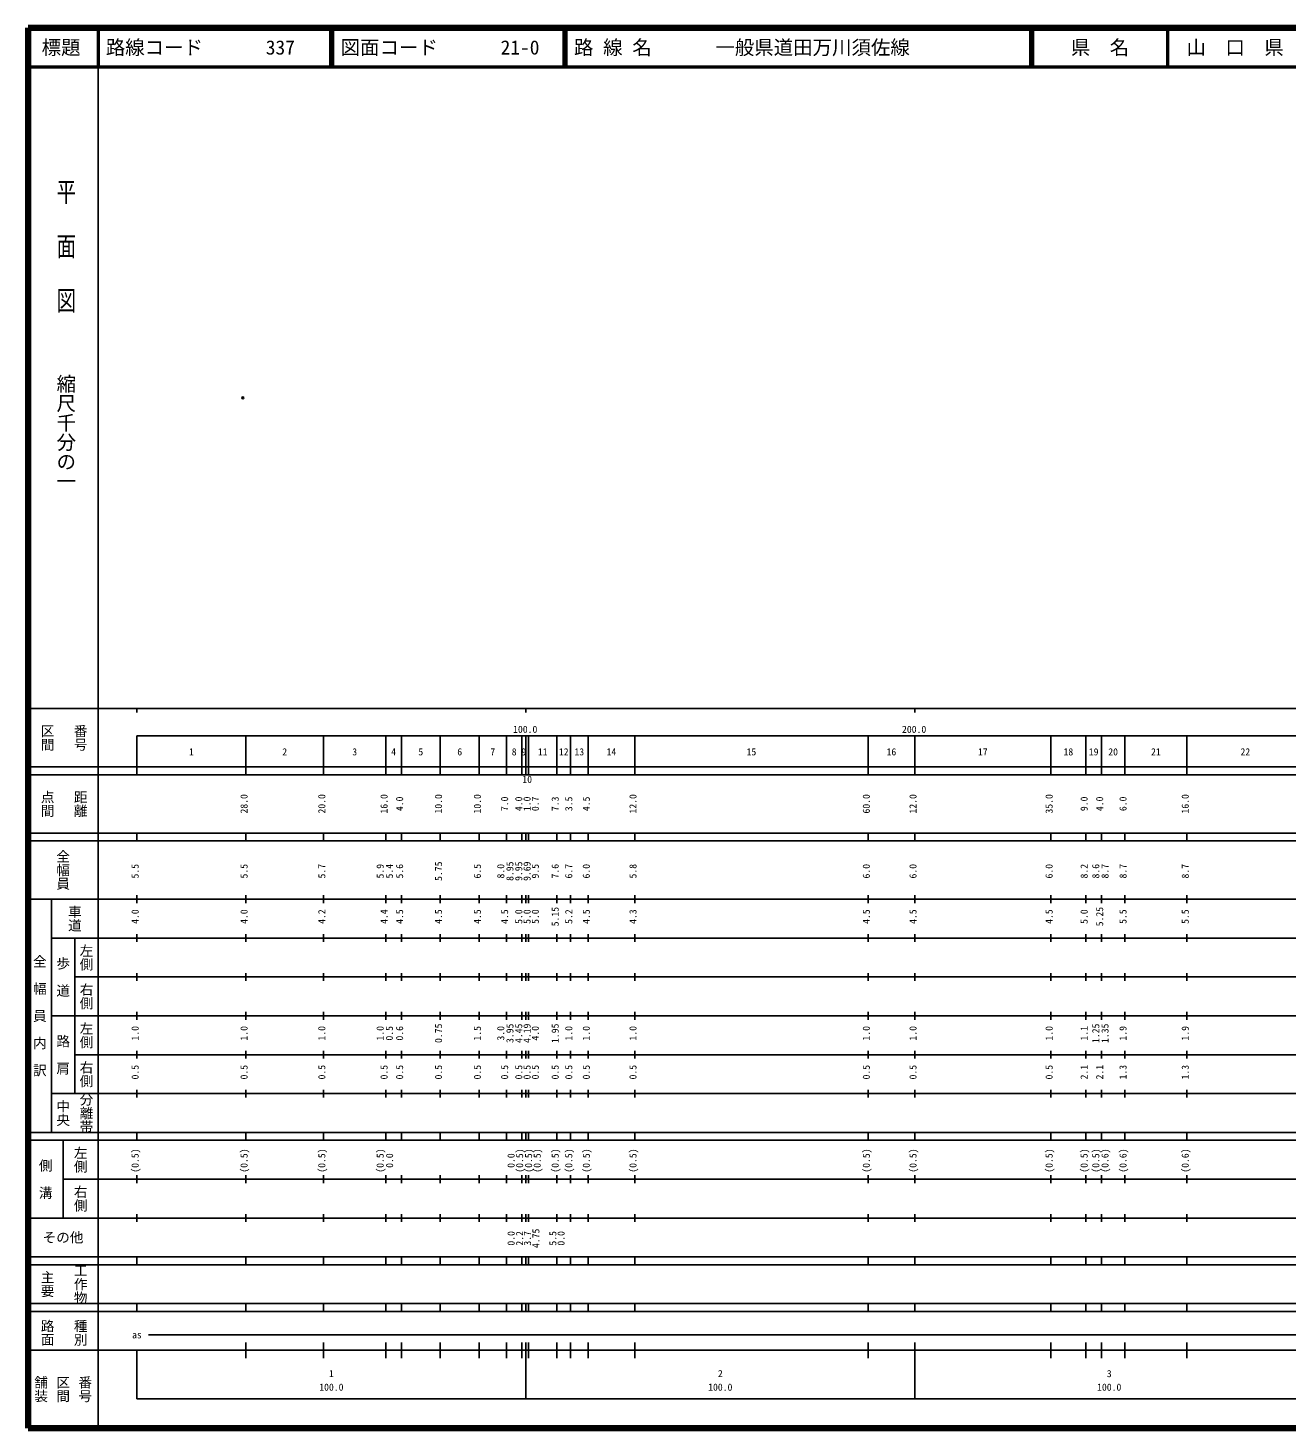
# Model space of a CAD drawing. Units: millimetres on the paper. Extents: x 40 to 680, y 20 to 380.
# Drawn here: x 40 to 363.7, y 20 to 380 of the extents above; entities that cross this region are included whole.
import ezdxf
from ezdxf.enums import TextEntityAlignment as Align

# ---------------------------------------------------------------- set-up
doc = ezdxf.new("R2010")
doc.units = ezdxf.units.MM
doc.header["$PDMODE"] = 32
doc.header["$PDSIZE"] = 0.5
doc.layers.add('M-OTRS', color=6, linetype='Continuous')
doc.layers.add('M-TTL-TXT', color=7, linetype='Continuous')
for name, color, linetype, lineweight in [('M-TTL', 2, 'Continuous', 140), ('M-TTL-BAND', 7, 'Continuous', 25), ('M-TTL-LINE', 7, 'Continuous', 50)]:
    doc.layers.add(name, color=color, linetype=linetype, lineweight=lineweight)
doc.styles.add('@ＭＳ ゴシック', font='')
doc.styles.add('ＭＳ ゴシック', font='')
doc.styles.get('@ＭＳ ゴシック').set_extended_font_data('@MS Gothic')
doc.styles.get('ＭＳ ゴシック').set_extended_font_data('MS Gothic')

msp = doc.modelspace()

# ---------------------------------------------------------------- linework, layer by layer
at = {"layer": 'M-OTRS'}
msp.add_point((95.208, 284.913), dxfattribs=at)
at = {"layer": 'M-TTL'}
for p, q in [((40, 380), (40, 20)), ((680, 380), (40, 380)), ((40, 20), (680, 20))]:
    msp.add_line(p, q, dxfattribs=at)
at = {"layer": 'M-TTL-BAND'}
for p, q in [((58, 370), (58, 20)), ((40, 205), (579, 205)), ((68, 205), (68, 204)), ((168, 205), (168, 204)), ((268, 205), (268, 204)), ((68, 198), (579, 198)), ((68, 198), (68, 188)), ((96, 188), (96, 198)), ((116, 188), (116, 198)), ((132, 188), (132, 198)), ((136, 188), (136, 198)), ((146, 188), (146, 198)), ((156, 188), (156, 198)), ((163, 188), (163, 198)), ((167, 188), (167, 198)), ((168, 188), (168, 198)), ((168.7, 188), (168.7, 198)), ((176, 188), (176, 198)), ((179.5, 188), (179.5, 198)), ((184, 188), (184, 198)), ((196, 188), (196, 198)), ((256, 188), (256, 198)), ((268, 188), (268, 198)), ((303, 188), (303, 198)), ((312, 188), (312, 198)), ((316, 188), (316, 198)), ((322, 188), (322, 198)), ((338, 188), (338, 198)), ((40, 190), (579, 190)), ((40, 188), (579, 188)), ((40, 173), (579, 173)), ((68, 171), (68, 173)), ((96, 171), (96, 173)), ((116, 171), (116, 173)), ((132, 171), (132, 173)), ((136, 171), (136, 173)), ((146, 171), (146, 173)), ((156, 171), (156, 173)), ((163, 171), (163, 173)), ((167, 171), (167, 173)), ((168, 171), (168, 173)), ((168.7, 171), (168.7, 173)), ((176, 171), (176, 173)), ((179.5, 171), (179.5, 173)), ((184, 171), (184, 173)), ((196, 171), (196, 173)), ((256, 171), (256, 173)), ((268, 171), (268, 173)), ((303, 171), (303, 173)), ((312, 171), (312, 173)), ((316, 171), (316, 173)), ((322, 171), (322, 173)), ((338, 171), (338, 173)), ((40, 171), (579, 171)), ((40, 156), (579, 156)), ((46, 96), (46, 156)), ((68, 155), (68, 157)), ((96, 155), (96, 157)), ((116, 155), (116, 157)), ((132, 155), (132, 157)), ((136, 155), (136, 157)), ((146, 155), (146, 157)), ((156, 155), (156, 157)), ((163, 155), (163, 157)), ((167, 155), (167, 157)), ((168, 155), (168, 157)), ((168.7, 155), (168.7, 157)), ((176, 155), (176, 157)), ((179.5, 155), (179.5, 157)), ((184, 155), (184, 157)), ((196, 155), (196, 157)), ((256, 155), (256, 157)), ((268, 155), (268, 157)), ((303, 155), (303, 157)), ((312, 155), (312, 157)), ((316, 155), (316, 157)), ((322, 155), (322, 157)), ((338, 155), (338, 157)), ((46, 146), (579, 146)), ((52, 146), (52, 106)), ((68, 145), (68, 147)), ((96, 145), (96, 147)), ((116, 145), (116, 147)), ((132, 145), (132, 147)), ((136, 145), (136, 147)), ((146, 145), (146, 147)), ((156, 145), (156, 147)), ((163, 145), (163, 147)), ((167, 145), (167, 147)), ((168, 145), (168, 147)), ((168.7, 145), (168.7, 147)), ((176, 145), (176, 147)), ((179.5, 145), (179.5, 147)), ((184, 145), (184, 147)), ((196, 145), (196, 147)), ((256, 145), (256, 147)), ((268, 145), (268, 147)), ((303, 145), (303, 147)), ((312, 145), (312, 147)), ((316, 145), (316, 147)), ((322, 145), (322, 147)), ((338, 145), (338, 147)), ((68, 135), (68, 137)), ((96, 135), (96, 137)), ((116, 135), (116, 137)), ((132, 135), (132, 137)), ((136, 135), (136, 137)), ((146, 135), (146, 137)), ((156, 135), (156, 137)), ((163, 135), (163, 137)), ((167, 135), (167, 137)), ((168, 135), (168, 137)), ((168.7, 135), (168.7, 137)), ((176, 135), (176, 137)), ((179.5, 135), (179.5, 137)), ((184, 135), (184, 137)), ((196, 135), (196, 137)), ((256, 135), (256, 137)), ((268, 135), (268, 137)), ((303, 135), (303, 137)), ((312, 135), (312, 137)), ((316, 135), (316, 137)), ((322, 135), (322, 137)), ((338, 135), (338, 137)), ((52, 136), (579, 136)), ((46, 126), (579, 126)), ((68, 125), (68, 127)), ((96, 125), (96, 127)), ((116, 125), (116, 127)), ((132, 125), (132, 127)), ((136, 125), (136, 127)), ((146, 125), (146, 127)), ((156, 125), (156, 127)), ((163, 125), (163, 127)), ((167, 125), (167, 127)), ((168, 125), (168, 127)), ((168.7, 125), (168.7, 127)), ((176, 125), (176, 127)), ((179.5, 125), (179.5, 127)), ((184, 125), (184, 127)), ((196, 125), (196, 127)), ((256, 125), (256, 127)), ((268, 125), (268, 127)), ((303, 125), (303, 127)), ((312, 125), (312, 127)), ((316, 125), (316, 127)), ((322, 125), (322, 127)), ((338, 125), (338, 127)), ((52, 116), (579, 116)), ((68, 115), (68, 117)), ((96, 115), (96, 117)), ((116, 115), (116, 117)), ((132, 115), (132, 117)), ((136, 115), (136, 117)), ((146, 115), (146, 117)), ((156, 115), (156, 117)), ((163, 115), (163, 117)), ((167, 115), (167, 117)), ((168, 115), (168, 117)), ((168.7, 115), (168.7, 117)), ((176, 115), (176, 117)), ((179.5, 115), (179.5, 117)), ((184, 115), (184, 117)), ((196, 115), (196, 117)), ((256, 115), (256, 117)), ((268, 115), (268, 117)), ((303, 115), (303, 117)), ((312, 115), (312, 117)), ((316, 115), (316, 117)), ((322, 115), (322, 117)), ((338, 115), (338, 117)), ((46, 106), (579, 106)), ((68, 105), (68, 107)), ((96, 105), (96, 107)), ((116, 105), (116, 107)), ((132, 105), (132, 107)), ((136, 105), (136, 107)), ((146, 105), (146, 107)), ((156, 105), (156, 107)), ((163, 105), (163, 107)), ((167, 105), (167, 107)), ((168, 105), (168, 107)), ((168.7, 105), (168.7, 107)), ((176, 105), (176, 107)), ((179.5, 105), (179.5, 107)), ((184, 105), (184, 107)), ((196, 105), (196, 107)), ((256, 105), (256, 107)), ((268, 105), (268, 107)), ((303, 105), (303, 107)), ((312, 105), (312, 107)), ((316, 105), (316, 107)), ((322, 105), (322, 107)), ((338, 105), (338, 107)), ((40, 96), (579, 96)), ((40, 94), (579, 94)), ((49, 94), (49, 74)), ((68, 94), (68, 96)), ((96, 94), (96, 96)), ((116, 94), (116, 96)), ((132, 94), (132, 96)), ((136, 94), (136, 96)), ((146, 94), (146, 96)), ((156, 94), (156, 96)), ((163, 94), (163, 96)), ((167, 94), (167, 96)), ((168, 94), (168, 96)), ((168.7, 94), (168.7, 96)), ((176, 94), (176, 96)), ((179.5, 94), (179.5, 96)), ((184, 94), (184, 96)), ((196, 94), (196, 96)), ((256, 94), (256, 96)), ((268, 94), (268, 96)), ((303, 94), (303, 96)), ((312, 94), (312, 96)), ((316, 94), (316, 96)), ((322, 94), (322, 96)), ((338, 94), (338, 96)), ((49, 84), (579, 84)), ((68, 83), (68, 85)), ((96, 83), (96, 85)), ((116, 83), (116, 85)), ((132, 83), (132, 85)), ((136, 83), (136, 85)), ((146, 83), (146, 85)), ((156, 83), (156, 85)), ((163, 83), (163, 85)), ((167, 83), (167, 85)), ((168, 83), (168, 85)), ((168.7, 83), (168.7, 85)), ((176, 83), (176, 85)), ((179.5, 83), (179.5, 85)), ((184, 83), (184, 85)), ((196, 83), (196, 85)), ((256, 83), (256, 85)), ((268, 83), (268, 85)), ((303, 83), (303, 85)), ((312, 83), (312, 85)), ((316, 83), (316, 85)), ((322, 83), (322, 85)), ((338, 83), (338, 85)), ((40, 74), (579, 74)), ((68, 73), (68, 75)), ((96, 73), (96, 75)), ((116, 73), (116, 75)), ((132, 73), (132, 75)), ((136, 73), (136, 75)), ((146, 73), (146, 75)), ((156, 73), (156, 75)), ((163, 73), (163, 75)), ((167, 73), (167, 75)), ((168, 73), (168, 75)), ((168.7, 73), (168.7, 75)), ((176, 73), (176, 75)), ((179.5, 73), (179.5, 75)), ((184, 73), (184, 75)), ((196, 73), (196, 75)), ((256, 73), (256, 75)), ((268, 73), (268, 75)), ((303, 73), (303, 75)), ((312, 73), (312, 75)), ((316, 73), (316, 75)), ((322, 73), (322, 75)), ((338, 73), (338, 75)), ((40, 64), (579, 64)), ((40, 62), (579, 62)), ((68, 62), (68, 64)), ((96, 62), (96, 64)), ((116, 62), (116, 64)), ((132, 62), (132, 64)), ((136, 62), (136, 64)), ((146, 62), (146, 64)), ((156, 62), (156, 64)), ((163, 62), (163, 64)), ((167, 62), (167, 64)), ((168, 62), (168, 64)), ((168.7, 62), (168.7, 64)), ((176, 62), (176, 64)), ((179.5, 62), (179.5, 64)), ((184, 62), (184, 64)), ((196, 62), (196, 64)), ((256, 62), (256, 64)), ((268, 62), (268, 64)), ((303, 62), (303, 64)), ((312, 62), (312, 64)), ((316, 62), (316, 64)), ((322, 62), (322, 64)), ((338, 62), (338, 64)), ((40, 52), (579, 52)), ((68, 50), (68, 52)), ((96, 50), (96, 52)), ((116, 50), (116, 52)), ((132, 50), (132, 52)), ((136, 50), (136, 52)), ((146, 50), (146, 52)), ((156, 50), (156, 52)), ((163, 50), (163, 52)), ((167, 50), (167, 52)), ((168, 50), (168, 52)), ((168.7, 50), (168.7, 52)), ((176, 50), (176, 52)), ((179.5, 50), (179.5, 52)), ((184, 50), (184, 52)), ((196, 50), (196, 52)), ((256, 50), (256, 52)), ((268, 50), (268, 52)), ((303, 50), (303, 52)), ((312, 50), (312, 52)), ((316, 50), (316, 52)), ((322, 50), (322, 52)), ((338, 50), (338, 52)), ((40, 50), (579, 50)), ((71, 44), (555, 44)), ((40, 40), (579, 40)), ((68, 40), (68, 27.5)), ((96, 38), (96, 42)), ((116, 38), (116, 42)), ((132, 38), (132, 42)), ((136, 38), (136, 42)), ((146, 38), (146, 42)), ((156, 38), (156, 42)), ((163, 38), (163, 42)), ((167, 38), (167, 42)), ((168, 27.5), (168, 42)), ((168.7, 38), (168.7, 42)), ((176, 38), (176, 42)), ((179.5, 38), (179.5, 42)), ((184, 38), (184, 42)), ((196, 38), (196, 42)), ((256, 38), (256, 42)), ((268, 27.5), (268, 42)), ((303, 38), (303, 42)), ((312, 38), (312, 42)), ((316, 38), (316, 42)), ((322, 38), (322, 42)), ((338, 38), (338, 42)), ((68, 27.5), (579, 27.5))]:
    msp.add_line(p, q, dxfattribs=at)
at = {"layer": 'M-TTL-LINE'}
for p, q in [((58, 380), (58, 370)), ((117.75, 380), (117.75, 370)), ((118.25, 380), (118.25, 370)), ((177.75, 380), (177.75, 370)), ((178.25, 380), (178.25, 370)), ((297.75, 380), (297.75, 370)), ((298.25, 380), (298.25, 370)), ((333, 380), (333, 370)), ((40, 370), (680, 370))]:
    msp.add_line(p, q, dxfattribs=at)

# ---------------------------------------------------------------- texts
at = {"layer": 'M-TTL-BAND', "style": '@ＭＳ ゴシック', "width": 1.4}
msp.add_text('平  面  図', height=3.666, rotation=270, dxfattribs=at).set_placement((49.777, 306.475), align=Align.MIDDLE_RIGHT)
at = {"layer": 'M-TTL-BAND', "style": '@ＭＳ ゴシック'}
msp.add_text('縮尺千分の一', height=3.666, rotation=270, dxfattribs=at).set_placement((49.777, 261.03), align=Align.MIDDLE_RIGHT)
for s, p in [('区間', (45, 197.5)), ('番号', (53.5, 197.5)), ('点間', (45, 180.5)), ('距離', (53.5, 180.5)), ('全幅員', (49, 163.5)), ('車道', (52, 151)), ('左側', (55, 141)), ('全\u3000幅\u3000員\u3000内\u3000訳', (43, 126)), ('歩\u3000道', (49, 136)), ('右側', (55, 131)), ('左側', (55, 121)), ('路\u3000肩', (49, 116)), ('右側', (55, 111)), ('分離帯', (55, 101)), ('中央', (49, 101)), ('左側', (53.5, 89)), ('側\u3000溝', (44.5, 84)), ('右側', (53.5, 79)), ('工作物', (53.5, 57)), ('主要', (45, 57)), ('路面', (45, 44.5)), ('種別', (53.5, 44.5)), ('舗装', (43.333, 30)), ('区間', (49, 30)), ('番号', (54.667, 30))]:
    msp.add_text(s, height=2.566, rotation=270, dxfattribs=at).set_placement(p, align=Align.MIDDLE_CENTER)
at = {"layer": 'M-TTL-BAND', "style": 'ＭＳ ゴシック'}
for s, p in [('100.0', (167.844, 198.195)), ('200.0', (267.844, 198.195)), ('1', (82, 192.405)), ('2', (106, 192.405)), ('3', (124, 192.405)), ('4', (134, 192.405)), ('5', (141, 192.405)), ('6', (151, 192.405)), ('7', (159.5, 192.405)), ('8', (165, 192.405)), ('9', (167.5, 192.405)), ('11', (172.35, 192.405)), ('12', (177.75, 192.405)), ('13', (181.75, 192.405)), ('14', (190, 192.405)), ('15', (226, 192.405)), ('16', (262, 192.405)), ('17', (285.5, 192.405)), ('18', (307.5, 192.405)), ('19', (314, 192.405)), ('20', (319, 192.405)), ('21', (330, 192.405)), ('22', (353, 192.405)), ('10', (168.35, 185.32)), ('as', (68, 42.5)), ('1', (118, 32.523)), ('2', (218, 32.523)), ('3', (318, 32.523)), ('100.0', (118, 29.033)), ('100.0', (218, 29.033)), ('100.0', (318, 29.033))]:
    msp.add_text(s, height=1.833, dxfattribs=at).set_placement(p, align=Align.BOTTOM_CENTER)
for s, p in [('28.0', (97, 180.5)), ('20.0', (117, 180.5)), ('16.0', (133, 180.5)), ('4.0', (137, 180.5)), ('10.0', (147, 180.5)), ('10.0', (157, 180.5)), ('7.0', (164, 180.5)), ('4.0', (167.634, 180.5)), ('1.0', (169.771, 180.5)), ('0.7', (171.893, 180.5)), ('7.3', (177, 180.5)), ('3.5', (180.5, 180.5)), ('4.5', (185, 180.5)), ('12.0', (197, 180.5)), ('60.0', (257, 180.5)), ('12.0', (269, 180.5)), ('35.0', (304, 180.5)), ('9.0', (313, 180.5)), ('4.0', (317, 180.5)), ('6.0', (323, 180.5)), ('16.0', (339, 180.5)), ('5.5', (69, 163.174)), ('5.5', (97, 163.174)), ('5.7', (117, 163.174)), ('5.9', (132, 163.174)), ('5.4', (134.37, 163.174)), ('5.6', (137, 163.174)), ('5.75', (147, 163.174)), ('6.5', (157, 163.174)), ('8.0', (163, 163.174)), ('8.95', (165.37, 163.174)), ('9.95', (167.634, 163.174)), ('9.69', (169.771, 163.174)), ('9.5', (171.893, 163.174)), ('7.6', (177, 163.174)), ('6.7', (180.5, 163.174)), ('6.0', (185, 163.174)), ('5.8', (197, 163.174)), ('6.0', (257, 163.174)), ('6.0', (269, 163.174)), ('6.0', (304, 163.174)), ('8.2', (313, 163.174)), ('8.6', (316, 163.174)), ('8.7', (318.37, 163.174)), ('8.7', (323, 163.174)), ('8.7', (339, 163.174)), ('4.0', (69, 151.5)), ('4.0', (97, 151.5)), ('4.2', (117, 151.5)), ('4.4', (133, 151.5)), ('4.5', (137, 151.5)), ('4.5', (147, 151.5)), ('4.5', (157, 151.5)), ('4.5', (164, 151.5)), ('5.0', (167.634, 151.5)), ('5.0', (169.771, 151.5)), ('5.0', (171.893, 151.5)), ('5.15', (177, 151.5)), ('5.2', (180.5, 151.5)), ('4.5', (185, 151.5)), ('4.3', (197, 151.5)), ('4.5', (257, 151.5)), ('4.5', (269, 151.5)), ('4.5', (304, 151.5)), ('5.0', (313, 151.5)), ('5.25', (317, 151.5)), ('5.5', (323, 151.5)), ('5.5', (339, 151.5)), ('1.0', (69, 121.5)), ('1.0', (97, 121.5)), ('1.0', (117, 121.5)), ('1.0', (132, 121.5)), ('0.5', (134.37, 121.5)), ('0.6', (137, 121.5)), ('0.75', (147, 121.5)), ('1.5', (157, 121.5)), ('3.0', (163, 121.5)), ('3.95', (165.37, 121.5)), ('4.45', (167.634, 121.5)), ('4.19', (169.771, 121.5)), ('4.0', (171.893, 121.5)), ('1.95', (177, 121.5)), ('1.0', (180.5, 121.5)), ('1.0', (185, 121.5)), ('1.0', (197, 121.5)), ('1.0', (257, 121.5)), ('1.0', (269, 121.5)), ('1.0', (304, 121.5)), ('1.1', (313, 121.5)), ('1.25', (316, 121.5)), ('1.35', (318.37, 121.5)), ('1.9', (323, 121.5)), ('1.9', (339, 121.5)), ('0.5', (69, 111.5)), ('0.5', (97, 111.5)), ('0.5', (117, 111.5)), ('0.5', (133, 111.5)), ('0.5', (137, 111.5)), ('0.5', (147, 111.5)), ('0.5', (157, 111.5)), ('0.5', (164, 111.5)), ('0.5', (167.634, 111.5)), ('0.5', (169.771, 111.5)), ('0.5', (171.893, 111.5)), ('0.5', (177, 111.5)), ('0.5', (180.5, 111.5)), ('0.5', (185, 111.5)), ('0.5', (197, 111.5)), ('0.5', (257, 111.5)), ('0.5', (269, 111.5)), ('0.5', (304, 111.5)), ('2.1', (313, 111.5)), ('2.1', (317, 111.5)), ('1.3', (323, 111.5)), ('1.3', (339, 111.5)), ('(0.5)', (69, 88.764)), ('(0.5)', (97, 88.764)), ('(0.5)', (117, 88.764)), ('(0.5)', (132, 88.764)), ('0.0', (134.422, 88.764)), ('0.0', (165.658, 88.764)), ('(0.5)', (167.857, 88.764)), ('(0.5)', (170.156, 88.764)), ('(0.5)', (172.378, 88.764)), ('(0.5)', (177, 88.764)), ('(0.5)', (180.5, 88.764)), ('(0.5)', (185, 88.764)), ('(0.5)', (197, 88.764)), ('(0.5)', (257, 88.764)), ('(0.5)', (269, 88.764)), ('(0.5)', (304, 88.764)), ('(0.5)', (313, 88.764)), ('(0.5)', (316, 88.764)), ('(0.6)', (318.37, 88.764)), ('(0.6)', (323, 88.764)), ('(0.6)', (339, 88.764)), ('0.0', (165.658, 68.768)), ('2.2', (167.857, 68.768)), ('3.7', (169.87, 68.768)), ('4.75', (172.046, 68.768)), ('5.5', (176.395, 68.768)), ('0.0', (178.506, 68.768))]:
    msp.add_text(s, height=1.833, rotation=90, dxfattribs=at).set_placement(p, align=Align.BOTTOM_CENTER)
msp.add_text('その他', height=2.566, dxfattribs=at).set_placement((49, 69), align=Align.MIDDLE_CENTER)
at = {"layer": 'M-TTL-TXT', "style": 'ＭＳ ゴシック'}
for s, p in [('標題', (48.5, 375)), ('県\u3000名', (315.625, 375)), ('山\u3000口\u3000県', (350.375, 375))]:
    msp.add_text(s, height=3.666, dxfattribs=at).set_placement(p, align=Align.MIDDLE_CENTER)
for s, p in [('路線コード', (60, 375)), ('337', (101.142, 375)), ('図面コード', (120.38, 375)), ('21-0', (161.521, 375)), ('路 線 名', (180.38, 375)), ('一般県道田万川須佐線', (216.734, 375))]:
    msp.add_text(s, height=3.666, dxfattribs=at).set_placement(p, align=Align.MIDDLE_LEFT)

doc.saveas('drawing.dxf')
